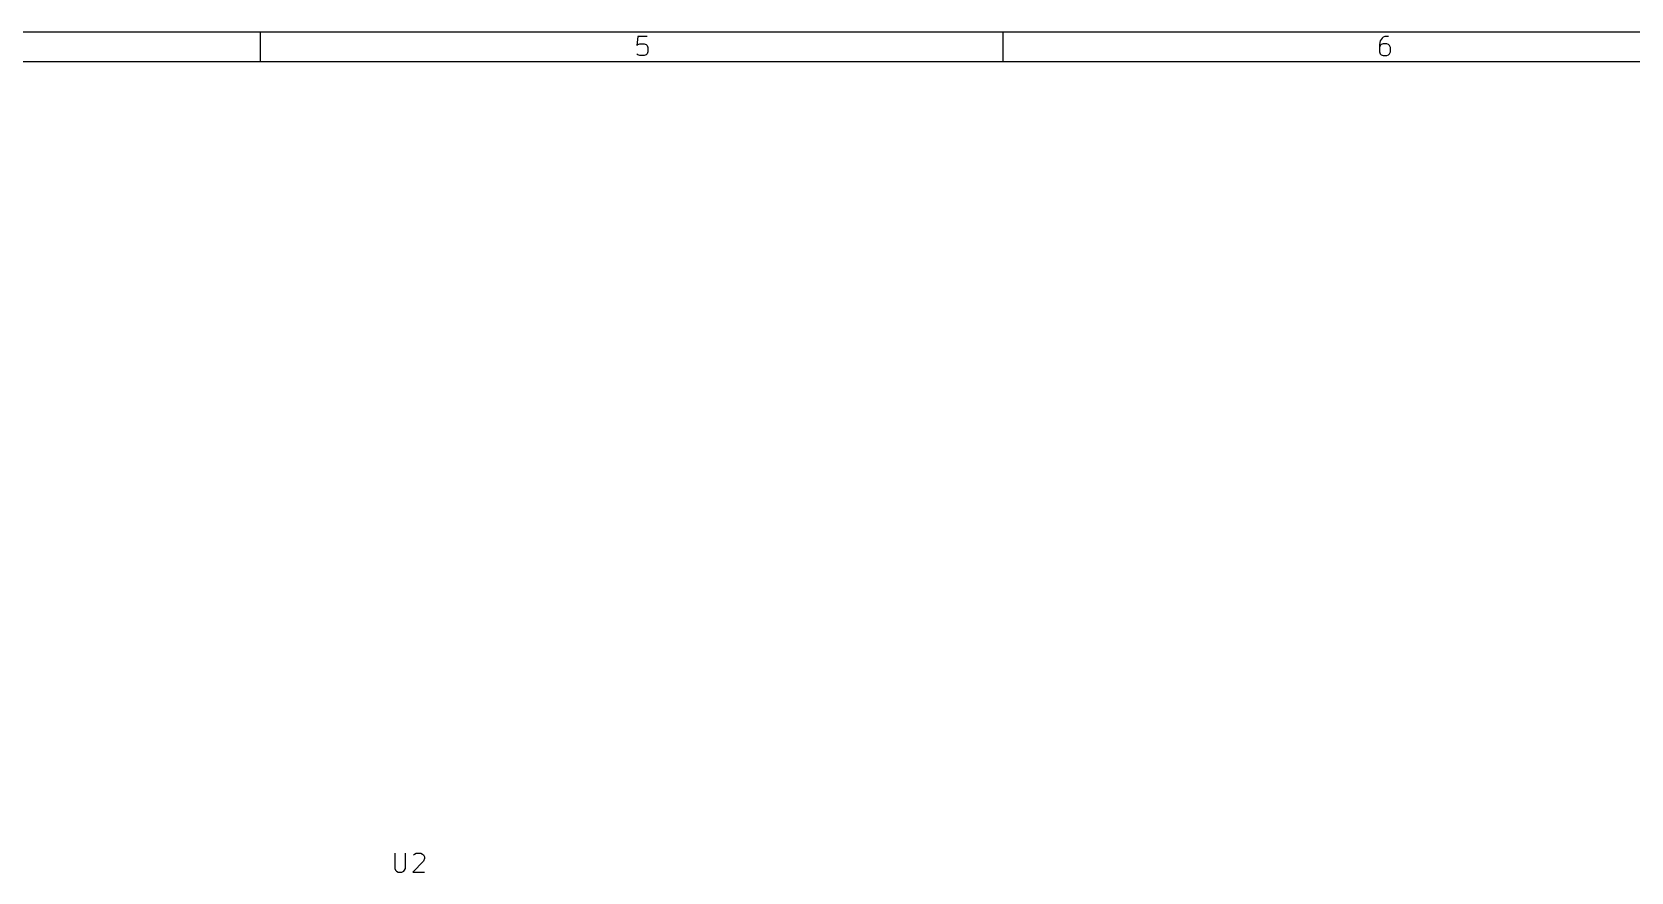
# Model space of a CAD drawing. Extents: x -0.4 to 16.1, y -11.3 to -0.4.
# Drawn here: x 7.661 to 11.901, y -2.621 to -0.394 of the extents above; entities that cross this region are included whole.
import ezdxf

# ---------------------------------------------------------------- set-up
doc = ezdxf.new("R2010")
doc.units = 0
doc.header["$MEASUREMENT"] = 0
doc.layers.add('CYAN2', color=4, linetype='CONTINUOUS')
doc.layers.add('RED2', color=1, linetype='CONTINUOUS')

msp = doc.modelspace()

# ---------------------------------------------------------------- linework, layer by layer
at = {"layer": 'CYAN2', "linetype": 'CONTINUOUS'}
for p, q in [((8.6233, -2.5712), (8.6233, -2.6117)), ((8.6519, -2.6117), (8.6519, -2.5712)), ((8.6733, -2.576), (8.6757, -2.5736)), ((8.6757, -2.5736), (8.6805, -2.5712)), ((8.6805, -2.5712), (8.6924, -2.5712)), ((8.6924, -2.5712), (8.6971, -2.5736)), ((8.6971, -2.5736), (8.6995, -2.576)), ((8.6995, -2.576), (8.7019, -2.5808)), ((8.7019, -2.5855), (8.6995, -2.5927)), ((8.7019, -2.5808), (8.7019, -2.5855)), ((8.6233, -2.6117), (8.6257, -2.6165)), ((8.6257, -2.6165), (8.6281, -2.6189)), ((8.6281, -2.6189), (8.6328, -2.6212)), ((8.6328, -2.6212), (8.6424, -2.6212)), ((8.6424, -2.6212), (8.6471, -2.6189)), ((8.6471, -2.6189), (8.6495, -2.6165)), ((8.6495, -2.6165), (8.6519, -2.6117)), ((8.6995, -2.5927), (8.6709, -2.6212)), ((8.6709, -2.6212), (8.7019, -2.6212))]:
    msp.add_line(p, q, dxfattribs=at)
at = {"layer": 'RED2', "linetype": 'CONTINUOUS'}
for p, q in [((0.3937, -0.3937), (16.1413, -0.3937)), ((8.2677, -0.4724), (8.2677, -0.3937)), ((9.268, -0.4053), (9.2656, -0.4296)), ((9.2924, -0.4053), (9.268, -0.4053)), ((10.2362, -0.4724), (10.2362, -0.3937)), ((11.2365, -0.4174), (11.2341, -0.4272)), ((11.2414, -0.4101), (11.2365, -0.4174)), ((11.2439, -0.4077), (11.2414, -0.4101)), ((11.2487, -0.4053), (11.2439, -0.4077)), ((11.2585, -0.4053), (11.2487, -0.4053)), ((9.2656, -0.4296), (9.268, -0.4272)), ((9.268, -0.454), (9.2656, -0.4516)), ((9.268, -0.4272), (9.2729, -0.4248)), ((9.2729, -0.4564), (9.268, -0.454)), ((9.2729, -0.4248), (9.2851, -0.4248)), ((9.2851, -0.4564), (9.2729, -0.4564)), ((9.2851, -0.4248), (9.29, -0.4272)), ((9.29, -0.454), (9.2851, -0.4564)), ((9.29, -0.4272), (9.2924, -0.4296)), ((9.2924, -0.4516), (9.29, -0.454)), ((9.2924, -0.4296), (9.2948, -0.4345)), ((9.2948, -0.4467), (9.2924, -0.4516)), ((9.2948, -0.4345), (9.2948, -0.4467)), ((11.2341, -0.4272), (11.2341, -0.4467)), ((11.2365, -0.4296), (11.2341, -0.4345)), ((11.2341, -0.4467), (11.2365, -0.4516)), ((11.239, -0.4272), (11.2365, -0.4296)), ((11.2365, -0.4516), (11.239, -0.454)), ((11.2439, -0.4248), (11.239, -0.4272)), ((11.239, -0.454), (11.2439, -0.4564)), ((11.2536, -0.4248), (11.2439, -0.4248)), ((11.2439, -0.4564), (11.2536, -0.4564)), ((11.2585, -0.4272), (11.2536, -0.4248)), ((11.2536, -0.4564), (11.2585, -0.454)), ((11.2609, -0.4296), (11.2585, -0.4272)), ((11.2585, -0.454), (11.2609, -0.4516)), ((11.2633, -0.4345), (11.2609, -0.4296)), ((11.2609, -0.4516), (11.2633, -0.4467)), ((11.2633, -0.4467), (11.2633, -0.4345)), ((0.4724, -0.4724), (16.0626, -0.4724))]:
    msp.add_line(p, q, dxfattribs=at)

doc.saveas('drawing.dxf')
